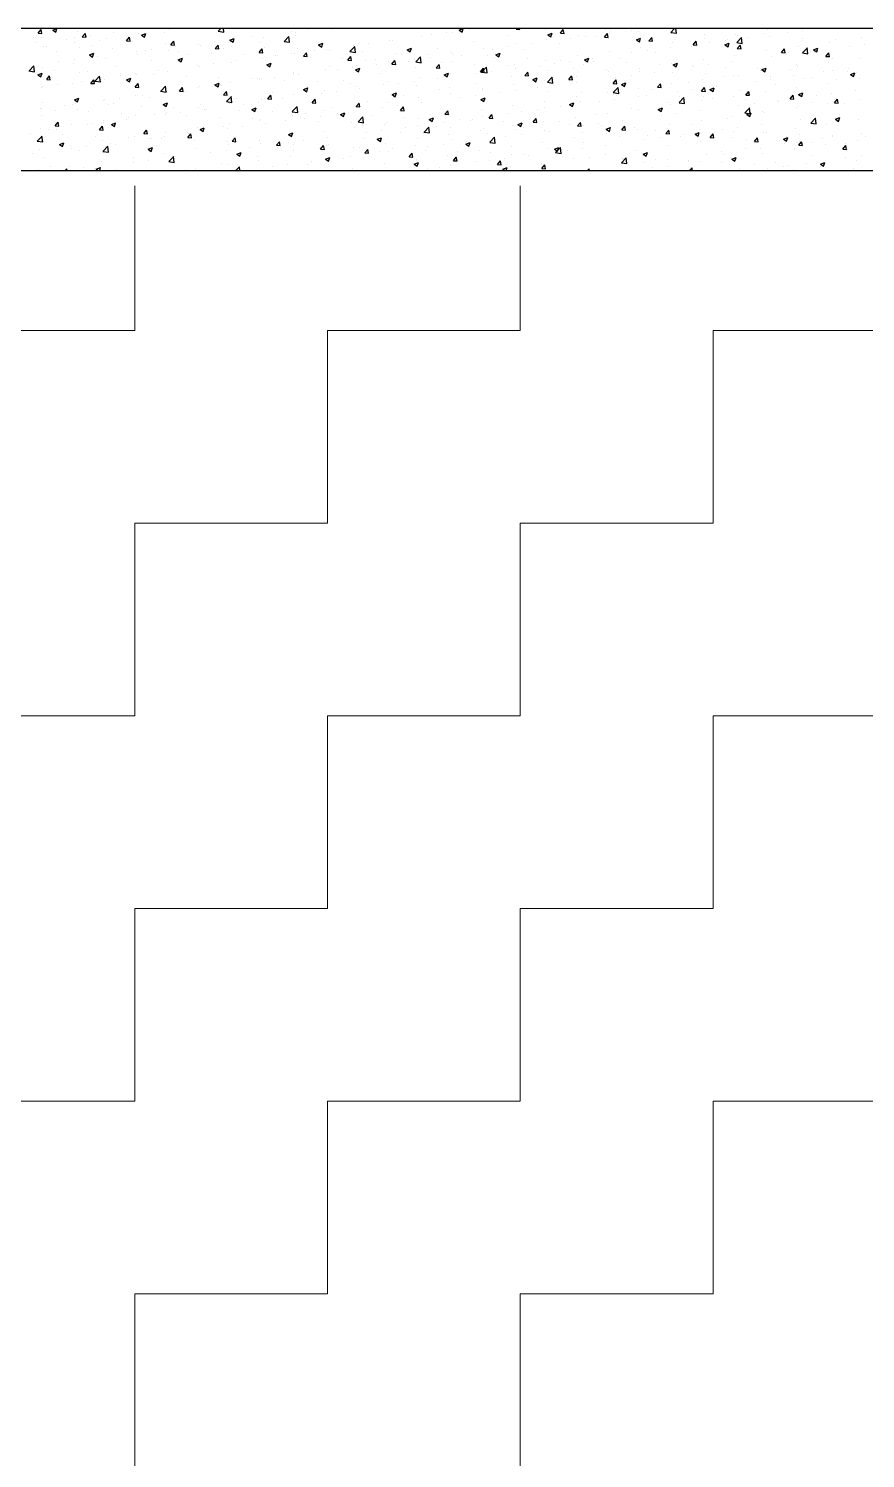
# Model space of a CAD drawing. Header units: millimetres. Extents: x 331487 to 517269, y 198509 to 399936.
# Drawn here: x 445198 to 446555, y 336120 to 338439 of the extents above; entities that cross this region are included whole.
import ezdxf

# ---------------------------------------------------------------- set-up
doc = ezdxf.new("R2010")
doc.units = ezdxf.units.MM
doc.header["$MEASUREMENT"] = 0
doc.layers.add('9th_Column', color=2, linetype='Continuous', lineweight=25)
doc.layers.add('9th_Hatch-4', color=252, linetype='Continuous', lineweight=5)
doc.layers.add('COLUMN', color=6, linetype='Continuous')

msp = doc.modelspace()

# ---------------------------------------------------------------- linework, layer by layer
at = {"layer": '9th_Column'}
for p, q in [((447934.3, 338438.5), (442904.3, 338438.5)), ((443134.3, 338208.5), (447704.3, 338208.5))]:
    msp.add_line(p, q, dxfattribs=at)
at = {"layer": '9th_Hatch-4', "linetype": 'Continuous'}
for p, q in [((445370.4, 337949.1), (445370.4, 338183.5)), ((445995.4, 337949.1), (445995.4, 338183.5)), ((445057.9, 337949.1), (445370.4, 337949.1)), ((445682.9, 337949.1), (445995.4, 337949.1)), ((445682.9, 337636.6), (445682.9, 337949.1)), ((446307.9, 337949.1), (446620.4, 337949.1)), ((446307.9, 337636.6), (446307.9, 337949.1)), ((445370.4, 337636.6), (445682.9, 337636.6)), ((445370.4, 337324.1), (445370.4, 337636.6)), ((445995.4, 337636.6), (446307.9, 337636.6)), ((445995.4, 337324.1), (445995.4, 337636.6)), ((445057.9, 337324.1), (445370.4, 337324.1)), ((445682.9, 337324.1), (445995.4, 337324.1)), ((445682.9, 337011.6), (445682.9, 337324.1)), ((446307.9, 337324.1), (446620.4, 337324.1)), ((446307.9, 337011.6), (446307.9, 337324.1)), ((445370.4, 337011.6), (445682.9, 337011.6)), ((445370.4, 336699.1), (445370.4, 337011.6)), ((445995.4, 337011.6), (446307.9, 337011.6)), ((445995.4, 336699.1), (445995.4, 337011.6)), ((445057.9, 336699.1), (445370.4, 336699.1)), ((445682.9, 336699.1), (445995.4, 336699.1)), ((445682.9, 336386.6), (445682.9, 336699.1)), ((446307.9, 336699.1), (446620.4, 336699.1)), ((446307.9, 336386.6), (446307.9, 336699.1)), ((445370.4, 336386.6), (445682.9, 336386.6)), ((445370.4, 336074.1), (445370.4, 336386.6)), ((445995.4, 336386.6), (446307.9, 336386.6)), ((445995.4, 336074.1), (445995.4, 336386.6))]:
    msp.add_line(p, q, dxfattribs=at)
at = {"layer": 'COLUMN', "color": 2, "linetype": 'Continuous'}
for p, q in [((445213.6, 338431.2), (445218.4, 338437)), ((445213.6, 338431.2), (445219.6, 338430.7)), ((445219.6, 338430.7), (445218.4, 338436.9)), ((445237.3, 338436), (445243.8, 338438.5)), ((445237.3, 338436), (445242.3, 338432.7)), ((445242.3, 338432.7), (445244.2, 338438.5)), ((445277.6, 338433.6), (445277.6, 338433.6)), ((445336.1, 338432.4), (445336.1, 338432.4)), ((445418.2, 338431.6), (445418.2, 338431.6)), ((445426.2, 338436.3), (445426.2, 338436.3)), ((445505.8, 338434.3), (445509.9, 338438.5)), ((445505.8, 338434.2), (445514.7, 338432.8)), ((445514.6, 338432.8), (445514, 338438.5)), ((445625.1, 338434.5), (445625.1, 338434.5)), ((445630.7, 338431.5), (445630.7, 338431.5)), ((445650.1, 338437.8), (445650.1, 338437.8)), ((445689.7, 338436.7), (445689.7, 338436.7)), ((445876, 338431.5), (445876, 338431.5)), ((445885.1, 338432.6), (445885.1, 338432.6)), ((445896.2, 338436.2), (445902.1, 338438.5)), ((445896.2, 338436.2), (445901.2, 338432.9)), ((445901.1, 338432.9), (445903, 338438.5)), ((445913.8, 338436.5), (445913.8, 338436.5)), ((445988.7, 338437.4), (445989.6, 338438.5)), ((445988.7, 338437.4), (445994.7, 338436.9)), ((445994.7, 338436.9), (445994.4, 338438.5)), ((446035.5, 338437.1), (446035.5, 338437.1)), ((446039.9, 338428.2), (446046.9, 338430.9)), ((446044.9, 338424.9), (446046.9, 338430.9)), ((446060.4, 338431.1), (446065.2, 338436.9)), ((446060.4, 338431.1), (446066.4, 338430.6)), ((446066.4, 338430.6), (446065.2, 338436.9)), ((446133.3, 338436.3), (446133.3, 338436.3)), ((446141, 338434.8), (446141, 338434.8)), ((446176.1, 338435.1), (446176.1, 338435.1)), ((446186.7, 338434.1), (446186.7, 338434.1)), ((446239.6, 338432.3), (446248.5, 338430.9)), ((446239.7, 338432.4), (446245.5, 338438.5)), ((446240.1, 338431.8), (446240.1, 338431.8)), ((446248.5, 338430.9), (446247.6, 338438.5)), ((446396, 338436.3), (446396, 338436.3)), ((446428.6, 338432.3), (446428.6, 338432.3)), ((446453.7, 338435.6), (446453.7, 338435.6)), ((445206.3, 338423.6), (445206.3, 338423.6)), ((445210.1, 338415.8), (445210.1, 338415.8)), ((445219.3, 338423.6), (445219.3, 338423.6)), ((445221.9, 338409), (445221.9, 338409)), ((445227.4, 338410.1), (445227.4, 338410.1)), ((445259.7, 338421.3), (445259.7, 338421.3)), ((445272.4, 338415.4), (445272.4, 338415.4)), ((445273.2, 338424.1), (445273.2, 338424.1)), ((445280.8, 338407.9), (445280.8, 338407.9)), ((445285.3, 338424.9), (445290.1, 338430.7)), ((445285.3, 338424.9), (445291.3, 338424.4)), ((445291.3, 338424.4), (445290.1, 338430.7)), ((445298.3, 338427.4), (445298.3, 338427.4)), ((445301.6, 338411.6), (445301.6, 338411.6)), ((445313.1, 338419.1), (445313.1, 338419.1)), ((445324.3, 338422.9), (445324.3, 338422.9)), ((445357, 338418.7), (445361.9, 338424.4)), ((445357, 338418.7), (445363, 338418.1)), ((445359.9, 338421.6), (445359.9, 338421.6)), ((445363, 338418.1), (445361.9, 338424.4)), ((445366.5, 338416.8), (445366.5, 338416.8)), ((445375.6, 338429.9), (445375.6, 338429.9)), ((445381, 338428), (445388, 338430.7)), ((445381, 338428), (445386, 338424.7)), ((445386, 338424.7), (445388, 338430.7)), ((445419.9, 338414.5), (445419.9, 338414.5)), ((445428.8, 338412.4), (445433.6, 338418.1)), ((445428.8, 338412.4), (445434.7, 338411.9)), ((445434.7, 338411.9), (445433.6, 338418.1)), ((445435.9, 338409.5), (445435.9, 338409.5)), ((445473.3, 338412.3), (445473.3, 338412.3)), ((445476.9, 338410.5), (445476.9, 338410.5)), ((445499.1, 338417.9), (445499.1, 338417.9)), ((445500.5, 338406.1), (445505.3, 338411.9)), ((445506.5, 338405.6), (445505.3, 338411.8)), ((445524.1, 338421.2), (445524.1, 338421.2)), ((445524.7, 338420), (445531.7, 338422.7)), ((445524.7, 338420), (445529.7, 338416.6)), ((445526.6, 338410), (445526.6, 338410)), ((445528.2, 338417.6), (445528.2, 338417.6)), ((445529.7, 338416.6), (445531.7, 338422.7)), ((445562, 338426.1), (445562, 338426.1)), ((445573, 338416.7), (445573, 338416.7)), ((445578.7, 338424), (445578.7, 338424)), ((445580, 338407.8), (445580, 338407.8)), ((445612.5, 338417.7), (445621.4, 338416.3)), ((445612.6, 338417.8), (445620.4, 338425.9)), ((445621.4, 338416.3), (445620.3, 338425.8)), ((445631.4, 338426.7), (445631.4, 338426.7)), ((445668.4, 338412), (445675.4, 338414.7)), ((445668.4, 338412), (445673.4, 338408.6)), ((445673.4, 338408.6), (445675.4, 338414.7)), ((445719.3, 338401.2), (445727.1, 338409.3)), ((445724.9, 338411.6), (445724.9, 338411.6)), ((445728.1, 338399.7), (445727, 338409.2)), ((445731.3, 338411.6), (445731.3, 338411.6)), ((445749.9, 338414.9), (445749.9, 338414.9)), ((445783.3, 338419.1), (445783.3, 338419.1)), ((445787.8, 338419.9), (445787.8, 338419.9)), ((445834.6, 338426.2), (445834.6, 338426.2)), ((445850.9, 338428.2), (445850.9, 338428.2)), ((445918.8, 338417.1), (445918.8, 338417.1)), ((445975.7, 338408.7), (445975.7, 338408.7)), ((445977.1, 338427.1), (445977.1, 338427.1)), ((445987.2, 338413.8), (445987.2, 338413.8)), ((446013.6, 338413.6), (446013.6, 338413.6)), ((446037.7, 338420.2), (446037.7, 338420.2)), ((446039.9, 338428.2), (446044.9, 338424.9)), ((446059.4, 338415.1), (446059.4, 338415.1)), ((446076.7, 338422), (446076.7, 338422)), ((446089.6, 338427.7), (446089.6, 338427.7)), ((446101.8, 338425.3), (446101.8, 338425.3)), ((446117.7, 338425.1), (446117.7, 338425.1)), ((446132.2, 338424.8), (446137, 338430.6)), ((446132.2, 338424.8), (446138.1, 338424.3)), ((446138.1, 338424.3), (446137, 338430.6)), ((446139.7, 338430.2), (446139.7, 338430.2)), ((446183.6, 338420.2), (446190.6, 338422.9)), ((446183.6, 338420.2), (446188.6, 338416.9)), ((446188.6, 338416.9), (446190.6, 338422.9)), ((446190.3, 338407.9), (446190.3, 338407.9)), ((446203.9, 338418.6), (446208.7, 338424.3)), ((446203.9, 338418.6), (446209.9, 338418.1)), ((446209.9, 338418), (446208.7, 338424.3)), ((446242.2, 338415.4), (446242.2, 338415.4)), ((446272.6, 338410.2), (446272.6, 338410.2)), ((446275.6, 338412.3), (446280.4, 338418)), ((446275.6, 338412.3), (446281.6, 338411.8)), ((446281.6, 338411.8), (446280.4, 338418)), ((446293.5, 338429.6), (446293.5, 338429.6)), ((446293.5, 338422.4), (446293.5, 338422.4)), ((446302.6, 338415.7), (446302.6, 338415.7)), ((446327.3, 338412.2), (446334.3, 338414.9)), ((446327.3, 338412.2), (446332.3, 338408.9)), ((446327.6, 338419), (446327.6, 338419)), ((446330.9, 338420.2), (446330.9, 338420.2)), ((446332.3, 338408.9), (446334.3, 338414.9)), ((446344.1, 338428.8), (446344.1, 338428.8)), ((446346.3, 338415.8), (446355.2, 338414.4)), ((446346.4, 338415.9), (446354.2, 338424)), ((446346.8, 338427.3), (446346.8, 338427.3)), ((446347.3, 338406), (446352.2, 338411.8)), ((446353.3, 338405.5), (446352.1, 338411.8)), ((446355.2, 338414.4), (446354.1, 338423.9)), ((446365.5, 338424), (446365.5, 338424)), ((446389.2, 338430.2), (446389.2, 338430.2)), ((446400.2, 338425), (446400.2, 338425)), ((446446.1, 338410.1), (446446.1, 338410.1)), ((446453.6, 338422.8), (446453.6, 338422.8)), ((446496.6, 338416.5), (446496.6, 338416.5)), ((446507, 338420.5), (446507, 338420.5)), ((446528.4, 338409.5), (446528.4, 338409.5)), ((446548.6, 338424), (446548.6, 338424)), ((446553.4, 338412.8), (446553.4, 338412.8)), ((445243.3, 338401.6), (445243.3, 338401.6)), ((445246.9, 338384.7), (445246.9, 338384.7)), ((445272, 338388), (445272, 338388)), ((445297, 338395.8), (445304, 338398.4)), ((445297, 338395.8), (445302, 338392.4)), ((445302, 338392.4), (445304, 338398.4)), ((445309.8, 338392.9), (445309.8, 338392.9)), ((445323.1, 338389.6), (445323.1, 338389.6)), ((445334.2, 338405.6), (445334.2, 338405.6)), ((445373, 338401.3), (445373, 338401.3)), ((445374.4, 338396.6), (445374.4, 338396.6)), ((445387.6, 338403.4), (445387.6, 338403.4)), ((445398, 338404.6), (445398, 338404.6)), ((445398.1, 338386.6), (445398.1, 338386.6)), ((445424.9, 338403), (445424.9, 338403)), ((445440.7, 338387.8), (445447.7, 338390.4)), ((445440.7, 338387.8), (445445.7, 338384.4)), ((445441, 338401.1), (445441, 338401.1)), ((445445.7, 338384.4), (445447.7, 338390.4)), ((445456.4, 338396.6), (445456.4, 338396.6)), ((445494.3, 338398.9), (445494.3, 338398.9)), ((445500.5, 338406.1), (445506.5, 338405.6)), ((445514.7, 338406.6), (445514.7, 338406.6)), ((445535.7, 338386.7), (445535.7, 338386.7)), ((445547.7, 338396.6), (445547.7, 338396.6)), ((445572.2, 338399.8), (445577, 338405.6)), ((445572.2, 338399.8), (445578.2, 338399.3)), ((445578.2, 338399.3), (445577, 338405.6)), ((445577.5, 338390.7), (445577.5, 338390.7)), ((445598.8, 338395), (445598.8, 338395)), ((445601.1, 338394.3), (445601.1, 338394.3)), ((445623.8, 338398.3), (445623.8, 338398.3)), ((445629.5, 338398.2), (445629.5, 338398.2)), ((445633.4, 338405.5), (445633.4, 338405.5)), ((445643.9, 338393.6), (445648.8, 338399.3)), ((445643.9, 338393.6), (445649.9, 338393)), ((445649.9, 338393), (445648.8, 338399.3)), ((445654.5, 338392.1), (445654.5, 338392.1)), ((445661.7, 338403.3), (445661.7, 338403.3)), ((445680.8, 338405.2), (445680.8, 338405.2)), ((445686.8, 338403.3), (445686.8, 338403.3)), ((445707.9, 338389.8), (445707.9, 338389.8)), ((445715.7, 338387.3), (445720.5, 338393)), ((445715.7, 338387.3), (445721.6, 338386.8)), ((445719.2, 338401.1), (445728.1, 338399.7)), ((445721.6, 338386.8), (445720.5, 338393)), ((445740.2, 338401), (445740.2, 338401)), ((445743.9, 338387), (445743.9, 338387)), ((445761.2, 338387.6), (445761.2, 338387.6)), ((445782, 338385.8), (445782, 338385.8)), ((445787.4, 338381), (445792.2, 338386.8)), ((445793.4, 338380.5), (445792.2, 338386.7)), ((445793.5, 338398.8), (445793.5, 338398.8)), ((445802.2, 338397), (445802.2, 338397)), ((445812.2, 338404), (445819.2, 338406.7)), ((445812.2, 338404), (445817.1, 338400.6)), ((445814.6, 338385.3), (445814.6, 338385.3)), ((445817.1, 338400.6), (445819.2, 338406.7)), ((445824.6, 338388.8), (445824.6, 338388.8)), ((445825.9, 338384.6), (445834.8, 338383.2)), ((445826, 338384.6), (445833.8, 338392.8)), ((445833.4, 338392.9), (445833.4, 338392.9)), ((445834.8, 338383.2), (445833.7, 338392.7)), ((445846.9, 338396.5), (445846.9, 338396.5)), ((445849.7, 338392.1), (445849.7, 338392.1)), ((445860.5, 338407), (445860.5, 338407)), ((445883.9, 338399.3), (445883.9, 338399.3)), ((445884.5, 338385.1), (445884.5, 338385.1)), ((445887.5, 338397), (445887.5, 338397)), ((445900.3, 338394.2), (445900.3, 338394.2)), ((445935.8, 338406.8), (445935.8, 338406.8)), ((445942.8, 338395.1), (445942.8, 338395.1)), ((445950.7, 338405.4), (445950.7, 338405.4)), ((445953.7, 338392), (445953.7, 338392)), ((445955.9, 338396), (445962.9, 338398.7)), ((445955.9, 338396), (445960.8, 338392.6)), ((445960.8, 338392.6), (445962.9, 338398.7)), ((446001.1, 338405.1), (446001.1, 338405.1)), ((446007.1, 338389.7), (446007.1, 338389.7)), ((446036.5, 338386.9), (446036.5, 338386.9)), ((446060.5, 338387.5), (446060.5, 338387.5)), ((446075.5, 338385.8), (446075.5, 338385.8)), ((446088.4, 338394.4), (446088.4, 338394.4)), ((446099.6, 338388), (446106.6, 338390.7)), ((446099.6, 338388), (446104.6, 338384.6)), ((446104.5, 338384.6), (446106.6, 338390.7)), ((446113.3, 338390.8), (446113.3, 338390.8)), ((446113.8, 338385.2), (446113.8, 338385.2)), ((446139.8, 338401.5), (446139.8, 338401.5)), ((446155.9, 338390.1), (446155.9, 338390.1)), ((446176.5, 338399.1), (446176.5, 338399.1)), ((446201.5, 338402.4), (446201.5, 338402.4)), ((446214.2, 338400.1), (446214.2, 338400.1)), ((446239.4, 338407.4), (446239.4, 338407.4)), ((446292.3, 338389.1), (446292.3, 338389.1)), ((446339.2, 338384.6), (446339.2, 338384.6)), ((446342.8, 338395.5), (446342.8, 338395.5)), ((446347.3, 338406), (446353.3, 338405.5)), ((446394.8, 338403), (446394.8, 338403)), ((446402.3, 338392.9), (446402.3, 338392.9)), ((446419.1, 338399.7), (446423.9, 338405.5)), ((446419.1, 338399.7), (446425, 338399.2)), ((446425, 338399.2), (446423.9, 338405.5)), ((446427.4, 338396.2), (446427.4, 338396.2)), ((446453, 338399.2), (446461.9, 338397.8)), ((446453.1, 338399.3), (446460.9, 338407.4)), ((446461.9, 338397.8), (446460.8, 338407.3)), ((446465.2, 338401.1), (446465.2, 338401.1)), ((446471, 338404.2), (446478, 338406.9)), ((446471, 338404.2), (446476, 338400.8)), ((446476, 338400.8), (446478, 338406.9)), ((446490.8, 338393.5), (446495.6, 338399.2)), ((446490.8, 338393.5), (446496.8, 338393)), ((446496.8, 338392.9), (446495.6, 338399.2)), ((446501.7, 338390.5), (446501.7, 338390.5)), ((446547.4, 338390.7), (446547.4, 338390.7)), ((445198.8, 338369.9), (445207.7, 338368.5)), ((445198.9, 338370), (445206.7, 338378.1)), ((445207.7, 338368.5), (445206.6, 338378)), ((445213, 338363.5), (445220, 338366.2)), ((445213, 338363.5), (445217.9, 338360.2)), ((445217.9, 338360.2), (445220, 338366.2)), ((445220.6, 338375.7), (445220.6, 338375.7)), ((445227.5, 338356), (445232.3, 338361.7)), ((445233.4, 338355.5), (445232.3, 338361.7)), ((445239.8, 338370.5), (445239.8, 338370.5)), ((445271.2, 338382.1), (445271.2, 338382.1)), ((445281.4, 338366.6), (445281.4, 338366.6)), ((445293.2, 338368.2), (445293.2, 338368.2)), ((445305.7, 338353.4), (445313.4, 338361.6)), ((445314.5, 338352), (445313.4, 338361.5)), ((445339.8, 338376.6), (445339.8, 338376.6)), ((445346.6, 338366), (445346.6, 338366)), ((445346.7, 338361.8), (445346.7, 338361.8)), ((445371.7, 338365.1), (445371.7, 338365.1)), ((445373.2, 338363.3), (445373.2, 338363.3)), ((445400, 338363.7), (445400, 338363.7)), ((445409.6, 338370.1), (445409.6, 338370.1)), ((445423.7, 338369.7), (445423.7, 338369.7)), ((445453.4, 338361.5), (445453.4, 338361.5)), ((445472.7, 338378.4), (445472.7, 338378.4)), ((445475.7, 338377.2), (445475.7, 338377.2)), ((445497.8, 338381.7), (445497.8, 338381.7)), ((445527, 338384.3), (445527, 338384.3)), ((445584.4, 338379.7), (445591.4, 338382.4)), ((445584.4, 338379.7), (445589.4, 338376.4)), ((445589.4, 338376.4), (445591.4, 338382.4)), ((445627.2, 338367), (445627.2, 338367)), ((445628.2, 338364.9), (445628.2, 338364.9)), ((445635.4, 338363.9), (445635.4, 338363.9)), ((445679.6, 338371.9), (445679.6, 338371.9)), ((445685.5, 338377), (445685.5, 338377)), ((445698.6, 338372.2), (445698.6, 338372.2)), ((445723.6, 338375.5), (445723.6, 338375.5)), ((445728.1, 338371.7), (445735.1, 338374.4)), ((445728.1, 338371.7), (445733.1, 338368.4)), ((445730.1, 338378.3), (445730.1, 338378.3)), ((445733.1, 338368.4), (445735.1, 338374.4)), ((445761.5, 338380.5), (445761.5, 338380.5)), ((445767.8, 338365.1), (445767.8, 338365.1)), ((445787.4, 338381), (445793.4, 338380.5)), ((445826.1, 338375.1), (445826.1, 338375.1)), ((445859.1, 338374.7), (445863.9, 338380.5)), ((445859.1, 338374.7), (445865.1, 338374.2)), ((445865.1, 338374.2), (445863.9, 338380.5)), ((445868, 338383.1), (445868, 338383.1)), ((445871.8, 338363.7), (445878.8, 338366.4)), ((445871.8, 338363.7), (445876.8, 338360.4)), ((445876.8, 338360.4), (445878.8, 338366.4)), ((445882.7, 338366), (445882.7, 338366)), ((445921.4, 338380.8), (445921.4, 338380.8)), ((445924.4, 338365.9), (445924.4, 338365.9)), ((445930.8, 338368.5), (445935.7, 338374.2)), ((445930.8, 338368.5), (445936.8, 338367.9)), ((445932.7, 338368.1), (445940.5, 338376.2)), ((445932.7, 338368), (445941.5, 338366.6)), ((445934.6, 338373.5), (445934.6, 338373.5)), ((445936.8, 338367.9), (445935.7, 338374.2)), ((445941.5, 338366.6), (445940.4, 338376.1)), ((445949.4, 338369.2), (445949.4, 338369.2)), ((445974.8, 338378.6), (445974.8, 338378.6)), ((445986, 338380.5), (445986, 338380.5)), ((445987.3, 338374.2), (445987.3, 338374.2)), ((446002.6, 338362.2), (446007.4, 338367.9)), ((446002.6, 338362.2), (446008.6, 338361.7)), ((446008.5, 338361.7), (446007.4, 338367.9)), ((446028.2, 338376.3), (446028.2, 338376.3)), ((446039.3, 338370.1), (446039.3, 338370.1)), ((446050.4, 338382.5), (446050.4, 338382.5)), ((446074.3, 338355.9), (446079.1, 338361.7)), ((446080.3, 338355.4), (446079.1, 338361.6)), ((446081.5, 338374.1), (446081.5, 338374.1)), ((446097.6, 338380.1), (446097.6, 338380.1)), ((446134.9, 338371.8), (446134.9, 338371.8)), ((446138.5, 338368.2), (446138.5, 338368.2)), ((446167.2, 338383), (446167.2, 338383)), ((446175.2, 338363), (446175.2, 338363)), ((446188.3, 338369.5), (446188.3, 338369.5)), ((446189, 338374.6), (446189, 338374.6)), ((446213.1, 338368), (446213.1, 338368)), ((446220.6, 338380.7), (446220.6, 338380.7)), ((446241, 338382.1), (446241, 338382.1)), ((446241.7, 338367.3), (446241.7, 338367.3)), ((446243.3, 338380), (446250.3, 338382.6)), ((446243.3, 338380), (446248.3, 338376.6)), ((446248.3, 338376.6), (446250.3, 338382.6)), ((446274, 338378.5), (446274, 338378.5)), ((446276.3, 338376.3), (446276.3, 338376.3)), ((446295.1, 338365), (446295.1, 338365)), ((446301.3, 338379.6), (446301.3, 338379.6)), ((446327.4, 338376.2), (446327.4, 338376.2)), ((446341.6, 338362.2), (446341.6, 338362.2)), ((446348.5, 338362.8), (446348.5, 338362.8)), ((446380.8, 338373.9), (446380.8, 338373.9)), ((446385.1, 338370.5), (446385.1, 338370.5)), ((446387, 338372), (446394, 338374.6)), ((446387, 338372), (446392, 338368.6)), ((446392, 338368.6), (446394, 338374.6)), ((446393.6, 338369.7), (446393.6, 338369.7)), ((446434.1, 338371.7), (446434.1, 338371.7)), ((446438.9, 338361.7), (446438.9, 338361.7)), ((446443.4, 338380.5), (446443.4, 338380.5)), ((446444.9, 338376.8), (446444.9, 338376.8)), ((446487.5, 338369.4), (446487.5, 338369.4)), ((446495.4, 338383.2), (446495.4, 338383.2)), ((446502.1, 338370), (446502.1, 338370)), ((446525.7, 338368.6), (446525.7, 338368.6)), ((446527.1, 338373.3), (446527.1, 338373.3)), ((446530.7, 338363.9), (446537.7, 338366.6)), ((446530.7, 338363.9), (446535.7, 338360.6)), ((446535.7, 338360.6), (446537.7, 338366.6)), ((446540.9, 338367.2), (446540.9, 338367.2)), ((445219.4, 338342.4), (445219.4, 338342.4)), ((445220.6, 338345.2), (445220.6, 338345.2)), ((445223.1, 338356.6), (445223.1, 338356.6)), ((445227.5, 338356), (445233.4, 338355.5)), ((445245.7, 338348.5), (445245.7, 338348.5)), ((445269.9, 338348.8), (445269.9, 338348.8)), ((445283.5, 338353.5), (445283.5, 338353.5)), ((445299.2, 338349.7), (445304, 338355.5)), ((445299.2, 338349.7), (445305.2, 338349.2)), ((445305.2, 338349.2), (445304, 338355.5)), ((445305.6, 338353.4), (445314.5, 338352)), ((445321.9, 338356.3), (445321.9, 338356.3)), ((445356.7, 338355.5), (445363.7, 338358.2)), ((445356.7, 338355.5), (445361.7, 338352.1)), ((445361.7, 338352.1), (445363.7, 338358.2)), ((445370.9, 338343.4), (445375.7, 338349.2)), ((445370.9, 338343.4), (445376.9, 338342.9)), ((445376.9, 338342.9), (445375.7, 338349.2)), ((445412.4, 338336.9), (445420.2, 338345)), ((445421.2, 338335.4), (445420.1, 338344.9)), ((445442.6, 338337.2), (445447.5, 338342.9)), ((445446.4, 338339), (445446.4, 338339)), ((445448.6, 338336.6), (445447.5, 338342.9)), ((445471.5, 338342.3), (445471.5, 338342.3)), ((445474.5, 338344), (445474.5, 338344)), ((445500.4, 338347.5), (445507.4, 338350.2)), ((445500.4, 338347.5), (445505.4, 338344.1)), ((445505.4, 338344.1), (445507.4, 338350.2)), ((445506.7, 338359.2), (445506.7, 338359.2)), ((445509.3, 338347.3), (445509.3, 338347.3)), ((445510.6, 338347), (445510.6, 338347)), ((445525.8, 338351), (445525.8, 338351)), ((445560.1, 338357), (445560.1, 338357)), ((445568.9, 338357), (445568.9, 338357)), ((445572.5, 338355.6), (445572.5, 338355.6)), ((445576.3, 338357.4), (445576.3, 338357.4)), ((445597.5, 338358.9), (445597.5, 338358.9)), ((445613.5, 338354.7), (445613.5, 338354.7)), ((445644.1, 338339.5), (445651.1, 338342.2)), ((445644.1, 338339.5), (445649.1, 338336.1)), ((445649.1, 338336.1), (445651.1, 338342.2)), ((445651.2, 338345), (445651.2, 338345)), ((445666.9, 338352.4), (445666.9, 338352.4)), ((445678.4, 338338.6), (445678.4, 338338.6)), ((445709.5, 338355.1), (445709.5, 338355.1)), ((445720.3, 338350.2), (445720.3, 338350.2)), ((445728.9, 338345.1), (445728.9, 338345.1)), ((445735.2, 338341), (445735.2, 338341)), ((445773.7, 338347.9), (445773.7, 338347.9)), ((445780.8, 338352.5), (445780.8, 338352.5)), ((445798.3, 338349.3), (445798.3, 338349.3)), ((445823.4, 338352.6), (445823.4, 338352.6)), ((445827, 338345.7), (445827, 338345.7)), ((445832.2, 338359.6), (445832.2, 338359.6)), ((445861.2, 338357.6), (445861.2, 338357.6)), ((445864.3, 338340.1), (445864.3, 338340.1)), ((445880.4, 338343.4), (445880.4, 338343.4)), ((445922.7, 338350.1), (445922.7, 338350.1)), ((445933.4, 338340.2), (445933.4, 338340.2)), ((445933.8, 338341.2), (445933.8, 338341.2)), ((445981, 338360.1), (445981, 338360.1)), ((445984.7, 338347.2), (445984.7, 338347.2)), ((445987.2, 338338.9), (445987.2, 338338.9)), ((446015.6, 338355.7), (446022.6, 338358.4)), ((446015.6, 338355.7), (446020.5, 338352.4)), ((446020.5, 338352.4), (446022.6, 338358.4)), ((446024.1, 338343.1), (446024.1, 338343.1)), ((446035.3, 338353.6), (446035.3, 338353.6)), ((446039.4, 338351.5), (446048.3, 338350.1)), ((446039.5, 338351.5), (446047.3, 338359.7)), ((446048.3, 338350.1), (446047.2, 338359.6)), ((446049.2, 338346.4), (446049.2, 338346.4)), ((446074.3, 338355.9), (446080.3, 338355.4)), ((446087, 338351.4), (446087, 338351.4)), ((446087.2, 338361.1), (446087.2, 338361.1)), ((446146, 338349.6), (446150.8, 338355.4)), ((446146, 338349.6), (446152, 338349.1)), ((446146.2, 338335), (446154, 338343.1)), ((446150.2, 338359.7), (446150.2, 338359.7)), ((446152, 338349.1), (446150.8, 338355.4)), ((446155, 338333.5), (446153.9, 338343)), ((446159.3, 338347.7), (446166.3, 338350.4)), ((446159.3, 338347.7), (446164.2, 338344.4)), ((446164.2, 338344.4), (446166.3, 338350.4)), ((446187.8, 338341.3), (446187.8, 338341.3)), ((446210.1, 338340.5), (446210.1, 338340.5)), ((446217.8, 338343.4), (446222.6, 338349.1)), ((446217.8, 338343.4), (446223.7, 338342.8)), ((446223.7, 338342.8), (446222.6, 338349.1)), ((446239.8, 338348.8), (446239.8, 338348.8)), ((446268.4, 338350.5), (446268.4, 338350.5)), ((446275, 338340.1), (446275, 338340.1)), ((446289.5, 338337.1), (446294.3, 338342.8)), ((446291.1, 338355.8), (446291.1, 338355.8)), ((446295.5, 338336.5), (446294.3, 338342.8)), ((446303, 338339.7), (446310, 338342.4)), ((446303, 338339.7), (446308, 338336.3)), ((446308, 338336.3), (446310, 338342.4)), ((446312.9, 338345.1), (446312.9, 338345.1)), ((446326.8, 338360.5), (446326.8, 338360.5)), ((446350.7, 338338.5), (446350.7, 338338.5)), ((446376, 338353.4), (446376, 338353.4)), ((446401, 338356.7), (446401, 338356.7)), ((446401.8, 338360.5), (446401.8, 338360.5)), ((446409, 338348.6), (446409, 338348.6)), ((446443.7, 338343.5), (446443.7, 338343.5)), ((446455.2, 338358.3), (446455.2, 338358.3)), ((446467.4, 338358.6), (446467.4, 338358.6)), ((446494.2, 338349.9), (446494.2, 338349.9)), ((446508.6, 338356), (446508.6, 338356)), ((446538.7, 338338.9), (446538.7, 338338.9)), ((446546.1, 338357.4), (446546.1, 338357.4)), ((445220.4, 338319.4), (445220.4, 338319.4)), ((445268.7, 338315.5), (445268.7, 338315.5)), ((445272.7, 338323.2), (445279.7, 338325.9)), ((445272.7, 338323.2), (445277.6, 338319.9)), ((445273.7, 338317.1), (445273.7, 338317.1)), ((445277.6, 338319.9), (445279.7, 338325.9)), ((445320.4, 338322.4), (445320.4, 338322.4)), ((445320.7, 338323), (445320.7, 338323)), ((445327.1, 338314.9), (445327.1, 338314.9)), ((445335.6, 338316.9), (445335.6, 338316.9)), ((445345.4, 338325.7), (445345.4, 338325.7)), ((445372, 338330.1), (445372, 338330.1)), ((445383.3, 338330.7), (445383.3, 338330.7)), ((445393.9, 338327), (445393.9, 338327)), ((445412.3, 338336.8), (445421.2, 338335.4)), ((445416.4, 338315.2), (445423.4, 338317.9)), ((445416.4, 338315.2), (445421.3, 338311.9)), ((445421.3, 338311.9), (445423.4, 338317.9)), ((445422.5, 338336.5), (445422.5, 338336.5)), ((445442.6, 338337.2), (445448.6, 338336.6)), ((445452.3, 338337), (445452.3, 338337)), ((445476.2, 338315), (445476.2, 338315)), ((445514.4, 338330.9), (445519.2, 338336.6)), ((445514.4, 338330.9), (445520.3, 338330.4)), ((445519, 338320.2), (445527.9, 338318.9)), ((445519.1, 338320.3), (445526.9, 338328.5)), ((445520.3, 338330.4), (445519.2, 338336.6)), ((445524.6, 338317.7), (445524.6, 338317.7)), ((445527.9, 338318.9), (445526.8, 338328.4)), ((445534.5, 338325), (445534.5, 338325)), ((445546.2, 338316.1), (445546.2, 338316.1)), ((445571.2, 338319.4), (445571.2, 338319.4)), ((445575.1, 338324.1), (445575.1, 338324.1)), ((445586.1, 338324.6), (445590.9, 338330.4)), ((445586.1, 338324.6), (445592.1, 338324.1)), ((445592.1, 338324.1), (445590.9, 338330.4)), ((445592.9, 338335), (445592.9, 338335)), ((445609.1, 338324.4), (445609.1, 338324.4)), ((445627, 338331.6), (445627, 338331.6)), ((445657.8, 338318.3), (445662.6, 338324.1)), ((445657.8, 338318.3), (445663.8, 338317.8)), ((445663.8, 338317.8), (445662.6, 338324.1)), ((445672.3, 338332.7), (445672.3, 338332.7)), ((445697.3, 338336), (445697.3, 338336)), ((445729.5, 338312.1), (445734.4, 338317.8)), ((445735.5, 338311.5), (445734.4, 338317.8)), ((445747.7, 338320.1), (445747.7, 338320.1)), ((445779.6, 338319.3), (445779.6, 338319.3)), ((445787.8, 338331.5), (445794.8, 338334.2)), ((445787.8, 338331.5), (445792.8, 338328.1)), ((445792.8, 338328.1), (445794.8, 338334.2)), ((445806, 338330.1), (445806, 338330.1)), ((445830.9, 338326.3), (445830.9, 338326.3)), ((445834.9, 338318.2), (445834.9, 338318.2)), ((445881.5, 338332.7), (445881.5, 338332.7)), ((445898.1, 338326.5), (445898.1, 338326.5)), ((445923.1, 338329.8), (445923.1, 338329.8)), ((445931.5, 338323.5), (445938.5, 338326.2)), ((445931.5, 338323.5), (445936.5, 338320.1)), ((445936.5, 338320.1), (445938.5, 338326.1)), ((445961, 338334.8), (445961, 338334.8)), ((446034, 338320.4), (446034, 338320.4)), ((446040.6, 338336.7), (446040.6, 338336.7)), ((446075.2, 338315.5), (446082.2, 338318.1)), ((446075.2, 338315.5), (446080.2, 338312.1)), ((446080.2, 338312.1), (446082.2, 338318.1)), ((446086, 338327.9), (446086, 338327.9)), ((446093.5, 338320.5), (446093.5, 338320.5)), ((446093.9, 338334.4), (446093.9, 338334.4)), ((446123.9, 338320.2), (446123.9, 338320.2)), ((446137.3, 338334.9), (446137.3, 338334.9)), ((446146.1, 338334.9), (446155, 338333.5)), ((446147.3, 338332.1), (446147.3, 338332.1)), ((446148.9, 338323.5), (446148.9, 338323.5)), ((446151.8, 338330.5), (446151.8, 338330.5)), ((446186.8, 338328.5), (446186.8, 338328.5)), ((446200.7, 338329.9), (446200.7, 338329.9)), ((446234.1, 338318.5), (446234.1, 338318.5)), ((446238.6, 338315.5), (446238.6, 338315.5)), ((446250, 338336.8), (446250, 338336.8)), ((446252.8, 338318.3), (446261.7, 338317)), ((446252.9, 338318.4), (446260.7, 338326.6)), ((446254.1, 338327.6), (446254.1, 338327.6)), ((446261.7, 338317), (446260.6, 338326.5)), ((446289.5, 338337.1), (446295.5, 338336.6)), ((446289.9, 338322.5), (446289.9, 338322.5)), ((446292.4, 338328.5), (446292.4, 338328.5)), ((446307.5, 338325.4), (446307.5, 338325.4)), ((446340.4, 338328.9), (446340.4, 338328.9)), ((446360.9, 338323.1), (446360.9, 338323.1)), ((446361.2, 338330.8), (446366, 338336.5)), ((446361.2, 338330.8), (446367.2, 338330.3)), ((446367.2, 338330.3), (446366, 338336.5)), ((446374.7, 338317.3), (446374.7, 338317.3)), ((446392.3, 338336.4), (446392.3, 338336.4)), ((446412.6, 338322.3), (446412.6, 338322.3)), ((446414.2, 338320.9), (446414.2, 338320.9)), ((446432.9, 338324.5), (446437.8, 338330.3)), ((446432.9, 338324.5), (446438.9, 338324)), ((446438.9, 338324), (446437.7, 338330.3)), ((446446.7, 338331.7), (446453.7, 338334.4)), ((446446.7, 338331.7), (446451.7, 338328.3)), ((446451.7, 338328.3), (446453.7, 338334.4)), ((446467.6, 338318.6), (446467.6, 338318.6)), ((446475.8, 338330.6), (446475.8, 338330.6)), ((446493, 338316.6), (446493, 338316.6)), ((446500.8, 338333.9), (446500.8, 338333.9)), ((446504.7, 338318.3), (446509.5, 338324)), ((446504.7, 338318.3), (446510.6, 338317.7)), ((446505.5, 338323.6), (446505.5, 338323.6)), ((446510.6, 338317.7), (446509.5, 338324)), ((446521, 338316.4), (446521, 338316.4)), ((446544.9, 338324.1), (446544.9, 338324.1)), ((445218.2, 338309.1), (445218.2, 338309.1)), ((445219, 338296.9), (445219, 338296.9)), ((445219.3, 338309.1), (445219.3, 338309.1)), ((445241.4, 338306), (445241.4, 338306)), ((445257.2, 338314.1), (445257.2, 338314.1)), ((445277.3, 338306.9), (445277.3, 338306.9)), ((445294.8, 338303.7), (445294.8, 338303.7)), ((445348.2, 338301.4), (445348.2, 338301.4)), ((445359.6, 338295), (445359.6, 338295)), ((445370.8, 338296.8), (445370.8, 338296.8)), ((445380.5, 338312.6), (445380.5, 338312.6)), ((445401.6, 338299.2), (445401.6, 338299.2)), ((445417.9, 338305), (445417.9, 338305)), ((445420.1, 338299.5), (445420.1, 338299.5)), ((445421.3, 338303.2), (445421.3, 338303.2)), ((445433.9, 338310.4), (445433.9, 338310.4)), ((445445.2, 338302.8), (445445.2, 338302.8)), ((445455, 338296.9), (445455, 338296.9)), ((445473.2, 338310.7), (445473.2, 338310.7)), ((445483, 338307.8), (445483, 338307.8)), ((445487.3, 338308.1), (445487.3, 338308.1)), ((445508.4, 338294.7), (445508.4, 338294.7)), ((445540.6, 338305.9), (445540.6, 338305.9)), ((445560.1, 338307.2), (445567.1, 338309.9)), ((445560.1, 338307.2), (445565.1, 338303.9)), ((445561.7, 338292.4), (445561.7, 338292.4)), ((445565.1, 338303.9), (445567.1, 338309.9)), ((445594, 338303.6), (445594, 338303.6)), ((445625.7, 338303.7), (445634.6, 338302.3)), ((445625.8, 338303.8), (445633.6, 338311.9)), ((445625.8, 338298.3), (445625.8, 338298.3)), ((445631.1, 338300), (445631.1, 338300)), ((445634.6, 338302.3), (445633.5, 338311.8)), ((445645.9, 338293.3), (445645.9, 338293.3)), ((445647.4, 338301.3), (445647.4, 338301.3)), ((445671, 338296.6), (445671, 338296.6)), ((445677.2, 338305.4), (445677.2, 338305.4)), ((445689.4, 338310.1), (445689.4, 338310.1)), ((445700.8, 338299.1), (445700.8, 338299.1)), ((445703.8, 338299.2), (445710.8, 338301.9)), ((445703.8, 338299.2), (445708.8, 338295.9)), ((445708.8, 338295.9), (445710.8, 338301.9)), ((445708.9, 338301.6), (445708.9, 338301.6)), ((445727.7, 338311.8), (445727.7, 338311.8)), ((445729.5, 338312.1), (445735.5, 338311.5)), ((445732.5, 338287.2), (445740.3, 338295.4)), ((445741.4, 338285.8), (445740.3, 338295.3)), ((445754.2, 338296.8), (445754.2, 338296.8)), ((445772, 338309.9), (445772, 338309.9)), ((445797, 338313.2), (445797, 338313.2)), ((445801.3, 338305.8), (445806.1, 338311.5)), ((445801.3, 338305.8), (445807.3, 338305.3)), ((445807.2, 338305.3), (445806.1, 338311.5)), ((445807.6, 338294.6), (445807.6, 338294.6)), ((445829.7, 338293), (445829.7, 338293)), ((445847.5, 338291.2), (445854.5, 338293.9)), ((445852.5, 338287.9), (445854.5, 338293.9)), ((445860.9, 338292.3), (445860.9, 338292.3)), ((445873, 338299.5), (445877.8, 338305.3)), ((445873, 338299.5), (445879, 338299)), ((445879, 338299), (445877.8, 338305.2)), ((445880.2, 338299.4), (445880.2, 338299.4)), ((445932.2, 338306.9), (445932.2, 338306.9)), ((445934.7, 338295.3), (445934.7, 338295.3)), ((445944.7, 338293.2), (445949.5, 338299)), ((445944.7, 338293.2), (445950.7, 338292.7)), ((445950.7, 338292.7), (445949.5, 338299)), ((445976.8, 338300.4), (445976.8, 338300.4)), ((445983.5, 338314), (445983.5, 338314)), ((445997.8, 338303.6), (445997.8, 338303.6)), ((446016.5, 338287), (446021.3, 338292.7)), ((446022.4, 338286.4), (446021.3, 338292.7)), ((446022.9, 338306.9), (446022.9, 338306.9)), ((446035.2, 338310.4), (446035.2, 338310.4)), ((446060.7, 338311.9), (446060.7, 338311.9)), ((446084.8, 338294.6), (446084.8, 338294.6)), ((446117.4, 338298.5), (446117.4, 338298.5)), ((446136.1, 338301.6), (446136.1, 338301.6)), ((446175.8, 338308.5), (446175.8, 338308.5)), ((446186.6, 338308), (446186.6, 338308)), ((446219, 338307.4), (446226, 338310.1)), ((446219, 338307.4), (446223.9, 338304.1)), ((446223.6, 338297.4), (446223.6, 338297.4)), ((446223.9, 338304.1), (446226, 338310.1)), ((446248.7, 338300.7), (446248.7, 338300.7)), ((446286.6, 338305.7), (446286.6, 338305.7)), ((446330.6, 338293.5), (446330.6, 338293.5)), ((446339.2, 338295.7), (446339.2, 338295.7)), ((446349.7, 338314), (446349.7, 338314)), ((446359.5, 338301.8), (446368.4, 338300.4)), ((446359.6, 338301.9), (446367.4, 338310)), ((446362.7, 338299.4), (446369.7, 338302.1)), ((446362.7, 338299.4), (446367.6, 338296.1)), ((446368.4, 338300.4), (446367.3, 338309.9)), ((446367.6, 338296.1), (446369.7, 338302.1)), ((446388.9, 338303.5), (446388.9, 338303.5)), ((446391.1, 338303.2), (446391.1, 338303.2)), ((446442.5, 338310.2), (446442.5, 338310.2)), ((446447.2, 338313.6), (446447.2, 338313.6)), ((446466.4, 338285.3), (446474.1, 338293.5)), ((446475.2, 338283.9), (446474.1, 338293.4)), ((446474.5, 338294.4), (446474.5, 338294.4)), ((446506.4, 338291.4), (446513.4, 338294.1)), ((446511.4, 338288.1), (446513.4, 338294.1)), ((446512.4, 338299.4), (446512.4, 338299.4)), ((445200.5, 338268.6), (445200.5, 338268.6)), ((445217, 338275.8), (445217, 338275.8)), ((445230.9, 338274.6), (445230.9, 338274.6)), ((445241.3, 338280.8), (445246.2, 338286.5)), ((445241.3, 338280.8), (445247.3, 338280.2)), ((445243, 338275), (445243, 338275)), ((445247.3, 338280.2), (445246.2, 338286.5)), ((445267.5, 338282.2), (445267.5, 338282.2)), ((445294.1, 338282.9), (445294.1, 338282.9)), ((445301.3, 338285), (445301.3, 338285)), ((445313.1, 338274.5), (445317.9, 338280.2)), ((445313.1, 338274.5), (445319, 338274)), ((445319, 338274), (445317.9, 338280.2)), ((445319.1, 338286.2), (445319.1, 338286.2)), ((445319.4, 338289.7), (445319.4, 338289.7)), ((445332.4, 338283), (445339.4, 338285.7)), ((445332.4, 338283), (445337.3, 338279.6)), ((445337.3, 338279.6), (445339.3, 338285.7)), ((445357, 338291.2), (445357, 338291.2)), ((445384.8, 338268.2), (445389.6, 338274)), ((445390.8, 338267.7), (445389.6, 338274)), ((445420.1, 338269.9), (445420.1, 338269.9)), ((445456.1, 338270), (445456.1, 338270)), ((445472, 338277.4), (445472, 338277.4)), ((445476.1, 338275), (445483.1, 338277.7)), ((445476.1, 338275), (445481, 338271.6)), ((445481, 338271.6), (445483.1, 338277.7)), ((445514.4, 338280), (445514.4, 338280)), ((445519.9, 338276.7), (445519.9, 338276.7)), ((445523.4, 338284.4), (445523.4, 338284.4)), ((445544.9, 338280), (445544.9, 338280)), ((445572.7, 338290), (445572.7, 338290)), ((445573.9, 338290.8), (445573.9, 338290.8)), ((445582.8, 338285), (445582.8, 338285)), ((445615.1, 338290.2), (445615.1, 338290.2)), ((445619.8, 338267), (445626.8, 338269.7)), ((445624.7, 338263.6), (445626.8, 338269.7)), ((445668.5, 338287.9), (445668.5, 338287.9)), ((445675.9, 338272.1), (445675.9, 338272.1)), ((445721.9, 338285.7), (445721.9, 338285.7)), ((445726.4, 338278.5), (445726.4, 338278.5)), ((445732.5, 338287.1), (445741.4, 338285.8)), ((445745.7, 338270.4), (445745.7, 338270.4)), ((445770.7, 338273.7), (445770.7, 338273.7)), ((445775.3, 338283.4), (445775.3, 338283.4)), ((445778.4, 338286), (445778.4, 338286)), ((445801.9, 338270.4), (445801.9, 338270.4)), ((445808.6, 338278.7), (445808.6, 338278.7)), ((445828.6, 338281.1), (445828.6, 338281.1)), ((445839.2, 338270.6), (445848.1, 338269.2)), ((445839.3, 338270.7), (445847.1, 338278.8)), ((445848.1, 338269.2), (445847, 338278.7)), ((445847.5, 338291.2), (445852.5, 338287.9)), ((445860.2, 338280.4), (445860.2, 338280.4)), ((445871.8, 338287), (445871.8, 338287)), ((445882, 338278.9), (445882, 338278.9)), ((445896.8, 338290.3), (445896.8, 338290.3)), ((445914.3, 338290.1), (445914.3, 338290.1)), ((445918.5, 338290.4), (445918.5, 338290.4)), ((445931, 338273.6), (445931, 338273.6)), ((445935.4, 338276.6), (445935.4, 338276.6)), ((445967.7, 338287.8), (445967.7, 338287.8)), ((445982.3, 338280.7), (445982.3, 338280.7)), ((445988.8, 338274.4), (445988.8, 338274.4)), ((445991.2, 338283.2), (445998.2, 338285.9)), ((445991.2, 338283.2), (445996.2, 338279.8)), ((445996.2, 338279.8), (445998.2, 338285.9)), ((446000.8, 338278.5), (446000.8, 338278.5)), ((446016.5, 338287), (446022.4, 338286.4)), ((446021.1, 338285.6), (446021.1, 338285.6)), ((446032.8, 338287.1), (446032.8, 338287.1)), ((446034.4, 338272.5), (446034.4, 338272.5)), ((446042.2, 338272.1), (446042.2, 338272.1)), ((446059.1, 338288.5), (446059.1, 338288.5)), ((446074.5, 338283.3), (446074.5, 338283.3)), ((446088.2, 338280.7), (446093, 338286.4)), ((446088.2, 338280.7), (446094.2, 338280.2)), ((446094.2, 338280.2), (446093, 338286.4)), ((446095.6, 338269.9), (446095.6, 338269.9)), ((446097.6, 338280.8), (446097.6, 338280.8)), ((446122.6, 338284.1), (446122.6, 338284.1)), ((446127.9, 338281), (446127.9, 338281)), ((446134.9, 338275.2), (446141.9, 338277.9)), ((446134.9, 338275.2), (446139.9, 338271.8)), ((446139.9, 338271.8), (446141.9, 338277.9)), ((446159.9, 338274.4), (446164.7, 338280.2)), ((446159.9, 338274.4), (446165.9, 338273.9)), ((446160.5, 338289.1), (446160.5, 338289.1)), ((446165.9, 338273.9), (446164.7, 338280.1)), ((446181.2, 338278.8), (446181.2, 338278.8)), ((446185.4, 338274.7), (446185.4, 338274.7)), ((446213.9, 338273.5), (446213.9, 338273.5)), ((446231.6, 338268.1), (446236.5, 338273.9)), ((446234.6, 338276.5), (446234.6, 338276.5)), ((446237.6, 338267.6), (446236.4, 338273.9)), ((446237.3, 338282.2), (446237.3, 338282.2)), ((446272.3, 338283.5), (446272.3, 338283.5)), ((446278.7, 338267.2), (446285.7, 338269.9)), ((446283.6, 338263.8), (446285.6, 338269.9)), ((446288, 338274.3), (446288, 338274.3)), ((446288.7, 338289.3), (446288.7, 338289.3)), ((446323.4, 338274.5), (446323.4, 338274.5)), ((446341.4, 338272), (446341.4, 338272)), ((446348.4, 338277.8), (446348.4, 338277.8)), ((446386.3, 338282.8), (446386.3, 338282.8)), ((446389.9, 338269.9), (446389.9, 338269.9)), ((446394.8, 338269.8), (446394.8, 338269.8)), ((446441.3, 338276.9), (446441.3, 338276.9)), ((446449.5, 338291.1), (446449.5, 338291.1)), ((446466.3, 338285.2), (446475.2, 338283.9)), ((446491.8, 338283.3), (446491.8, 338283.3)), ((446506.4, 338291.4), (446511.4, 338288.1)), ((446543.7, 338290.8), (446543.7, 338290.8)), ((445212.1, 338255.9), (445221, 338254.6)), ((445212.2, 338256), (445220, 338264.1)), ((445221, 338254.6), (445219.9, 338264.1)), ((445248.3, 338250.7), (445255.3, 338253.4)), ((445248.3, 338250.7), (445253.3, 338247.4)), ((445253.3, 338247.4), (445255.3, 338253.4)), ((445253.8, 338266.3), (445253.8, 338266.3)), ((445266.3, 338248.9), (445266.3, 338248.9)), ((445292.8, 338246.8), (445292.8, 338246.8)), ((445307.2, 338264), (445307.2, 338264)), ((445318.2, 338256.4), (445318.2, 338256.4)), ((445318.9, 338239.5), (445326.7, 338247.6)), ((445327.7, 338238), (445326.6, 338247.5)), ((445330.7, 338251.8), (445330.7, 338251.8)), ((445339.5, 338250), (445339.5, 338250)), ((445360.6, 338261.8), (445360.6, 338261.8)), ((445369.6, 338263.5), (445369.6, 338263.5)), ((445384.8, 338268.2), (445390.8, 338267.7)), ((445392, 338242.7), (445399, 338245.4)), ((445393.8, 338260.1), (445393.8, 338260.1)), ((445397, 338239.4), (445399, 338245.4)), ((445397.8, 338260), (445397.8, 338260)), ((445414, 338259.5), (445414, 338259.5)), ((445418.9, 338263.4), (445418.9, 338263.4)), ((445456.5, 338261.9), (445461.3, 338267.7)), ((445456.5, 338261.9), (445462.5, 338261.4)), ((445456.7, 338268.4), (445456.7, 338268.4)), ((445462.5, 338261.4), (445461.3, 338267.7)), ((445467.4, 338257.3), (445467.4, 338257.3)), ((445520.8, 338255), (445520.8, 338255)), ((445522.1, 338251.1), (445522.1, 338251.1)), ((445528.2, 338255.7), (445533.1, 338261.4)), ((445528.2, 338255.7), (445534.2, 338255.1)), ((445534.2, 338255.1), (445533.1, 338261.4)), ((445556.5, 338245.5), (445556.5, 338245.5)), ((445572.7, 338257.5), (445572.7, 338257.5)), ((445574.1, 338252.8), (445574.1, 338252.8)), ((445600, 338249.4), (445604.8, 338255.1)), ((445600, 338249.4), (445605.9, 338248.9)), ((445605.9, 338248.9), (445604.8, 338255.1)), ((445619.6, 338253.8), (445619.6, 338253.8)), ((445619.8, 338267), (445624.8, 338263.6)), ((445624.6, 338265), (445624.6, 338265)), ((445627.5, 338250.5), (445627.5, 338250.5)), ((445644.7, 338257.1), (445644.7, 338257.1)), ((445671.7, 338243.1), (445676.5, 338248.9)), ((445677.7, 338242.6), (445676.5, 338248.9)), ((445680.9, 338248.3), (445680.9, 338248.3)), ((445682.5, 338262.1), (445682.5, 338262.1)), ((445685.2, 338250.4), (445685.2, 338250.4)), ((445734.3, 338246), (445734.3, 338246)), ((445743.6, 338260.4), (445743.6, 338260.4)), ((445763.5, 338259), (445770.5, 338261.6)), ((445763.5, 338259), (445768.5, 338255.6)), ((445768.5, 338255.6), (445770.5, 338261.6)), ((445777.2, 338252.7), (445777.2, 338252.7)), ((445825.8, 338248.4), (445825.8, 338248.4)), ((445828.5, 338259.7), (445828.5, 338259.7)), ((445845.5, 338247.6), (445845.5, 338247.6)), ((445870.5, 338250.9), (445870.5, 338250.9)), ((445879, 338266.1), (445879, 338266.1)), ((445884.2, 338258.5), (445884.2, 338258.5)), ((445907.2, 338250.9), (445914.2, 338253.6)), ((445907.2, 338250.9), (445912.2, 338247.6)), ((445908.4, 338255.9), (445908.4, 338255.9)), ((445912.2, 338247.6), (445914.2, 338253.6)), ((445942.5, 338268.5), (445942.5, 338268.5)), ((445945.9, 338254), (445954.8, 338252.7)), ((445946, 338254.1), (445953.8, 338262.2)), ((445954.8, 338252.7), (445953.7, 338262.2)), ((445971.5, 338264.2), (445971.5, 338264.2)), ((445981.1, 338247.4), (445981.1, 338247.4)), ((445996.6, 338267.5), (445996.6, 338267.5)), ((446031.6, 338253.8), (446031.6, 338253.8)), ((446050.9, 338242.9), (446057.9, 338245.6)), ((446052.7, 338237.6), (446060.5, 338245.7)), ((446055.9, 338239.6), (446057.9, 338245.6)), ((446061.5, 338236.1), (446060.4, 338245.6)), ((446083.5, 338261.3), (446083.5, 338261.3)), ((446097.3, 338253.5), (446097.3, 338253.5)), ((446134.2, 338249.6), (446134.2, 338249.6)), ((446134.9, 338268.3), (446134.9, 338268.3)), ((446148.9, 338267.6), (446148.9, 338267.6)), ((446155.6, 338263.5), (446155.6, 338263.5)), ((446197.3, 338257.9), (446197.3, 338257.9)), ((446202.3, 338265.4), (446202.3, 338265.4)), ((446222.4, 338261.2), (446222.4, 338261.2)), ((446231.6, 338268.1), (446237.6, 338267.6)), ((446236.1, 338248.9), (446236.1, 338248.9)), ((446255.7, 338263.1), (446255.7, 338263.1)), ((446260.2, 338266.2), (446260.2, 338266.2)), ((446278.7, 338267.2), (446283.6, 338263.8)), ((446287.5, 338256), (446287.5, 338256)), ((446303.4, 338261.9), (446308.2, 338267.6)), ((446303.4, 338261.9), (446309.3, 338261.3)), ((446309.3, 338261.3), (446308.2, 338267.6)), ((446309.1, 338260.8), (446309.1, 338260.8)), ((446338, 338262.4), (446338, 338262.4)), ((446362.5, 338258.6), (446362.5, 338258.6)), ((446375.1, 338255.6), (446379.9, 338261.3)), ((446375.1, 338255.6), (446381.1, 338255.1)), ((446381.1, 338255.1), (446379.9, 338261.3)), ((446415.9, 338256.3), (446415.9, 338256.3)), ((446422.4, 338259.2), (446429.4, 338261.9)), ((446422.4, 338259.2), (446427.3, 338255.8)), ((446423.2, 338251.7), (446423.2, 338251.7)), ((446427.3, 338255.8), (446429.4, 338261.9)), ((446443.1, 338253.9), (446443.1, 338253.9)), ((446446.8, 338249.3), (446451.6, 338255.1)), ((446446.8, 338249.3), (446452.8, 338248.8)), ((446448.1, 338267.5), (446448.1, 338267.5)), ((446448.2, 338255), (446448.2, 338255)), ((446452.8, 338248.8), (446451.6, 338255)), ((446469.2, 338254.1), (446469.2, 338254.1)), ((446486.1, 338260), (446486.1, 338260)), ((446490.6, 338250), (446490.6, 338250)), ((446501.4, 338263.9), (446501.4, 338263.9)), ((446501.5, 338265.3), (446501.5, 338265.3)), ((446518.5, 338243), (446523.4, 338248.8)), ((446522.6, 338251.8), (446522.6, 338251.8)), ((446524.5, 338242.5), (446523.4, 338248.8)), ((446542.5, 338257.5), (446542.5, 338257.5)), ((446549.2, 338268.3), (446549.2, 338268.3)), ((446554.9, 338263), (446554.9, 338263)), ((445204.6, 338235.2), (445204.6, 338235.2)), ((445215.8, 338242.5), (445215.8, 338242.5)), ((445222.8, 338230), (445222.8, 338230)), ((445267.8, 338243.5), (445267.8, 338243.5)), ((445281.1, 338240), (445281.1, 338240)), ((445317, 338223.1), (445317, 338223.1)), ((445318.8, 338239.4), (445327.7, 338238)), ((445368.4, 338230.2), (445368.4, 338230.2)), ((445392, 338242.7), (445397, 338239.4)), ((445392.5, 338223.9), (445392.5, 338223.9)), ((445418.9, 338236.6), (445418.9, 338236.6)), ((445425.5, 338222.8), (445434.4, 338221.5)), ((445425.6, 338222.9), (445433.4, 338231)), ((445430.4, 338228.9), (445430.4, 338228.9)), ((445434.4, 338221.5), (445433.3, 338231)), ((445470.8, 338244.1), (445470.8, 338244.1)), ((445493.6, 338237.3), (445493.6, 338237.3)), ((445518.6, 338240.5), (445518.6, 338240.5)), ((445535.8, 338234.7), (445542.8, 338237.4)), ((445535.8, 338234.7), (445540.7, 338231.4)), ((445540.7, 338231.4), (445542.8, 338237.4)), ((445568.6, 338230.4), (445568.6, 338230.4)), ((445571.4, 338224.2), (445571.4, 338224.2)), ((445623.4, 338231.7), (445623.4, 338231.7)), ((445626.9, 338240.4), (445626.9, 338240.4)), ((445656.2, 338222.7), (445656.2, 338222.7)), ((445671.7, 338243.1), (445677.7, 338242.6)), ((445674.7, 338238.8), (445674.7, 338238.8)), ((445679.5, 338226.7), (445686.5, 338229.4)), ((445679.5, 338226.7), (445684.4, 338223.3)), ((445684.4, 338223.3), (445686.5, 338229.4)), ((445709.2, 338228.4), (445709.2, 338228.4)), ((445719.4, 338231), (445719.4, 338231)), ((445725.2, 338245.2), (445725.2, 338245.2)), ((445743.4, 338236.8), (445748.2, 338242.6)), ((445743.4, 338236.8), (445749.4, 338236.3)), ((445744.4, 338234.3), (445744.4, 338234.3)), ((445749.4, 338236.3), (445748.2, 338242.6)), ((445767.5, 338238.4), (445767.5, 338238.4)), ((445782.3, 338239.3), (445782.3, 338239.3)), ((445787.7, 338243.7), (445787.7, 338243.7)), ((445815.1, 338230.6), (445820, 338236.3)), ((445815.1, 338230.6), (445821.1, 338230)), ((445821.1, 338230), (445820, 338236.3)), ((445827.3, 338226.4), (445827.3, 338226.4)), ((445841, 338241.5), (445841, 338241.5)), ((445877.8, 338232.8), (445877.8, 338232.8)), ((445886.9, 338224.3), (445891.7, 338230)), ((445886.9, 338224.3), (445892.9, 338223.8)), ((445892.8, 338223.8), (445891.7, 338230)), ((445894.4, 338239.2), (445894.4, 338239.2)), ((445922.4, 338223.5), (445922.4, 338223.5)), ((445929.7, 338240.3), (445929.7, 338240.3)), ((445945.2, 338224.8), (445945.2, 338224.8)), ((445947.8, 338237), (445947.8, 338237)), ((445958.6, 338218), (445963.4, 338223.8)), ((445964.6, 338217.5), (445963.4, 338223.8)), ((445970.2, 338228), (445970.2, 338228)), ((445980.7, 338233.5), (445980.7, 338233.5)), ((446001.2, 338234.7), (446001.2, 338234.7)), ((446008.1, 338233), (446008.1, 338233)), ((446039, 338243.5), (446039, 338243.5)), ((446050.9, 338242.9), (446055.9, 338239.6)), ((446052.6, 338237.5), (446061.5, 338236.1)), ((446054.6, 338232.5), (446054.6, 338232.5)), ((446071.3, 338241.4), (446071.3, 338241.4)), ((446082.3, 338228), (446082.3, 338228)), ((446096.3, 338244.6), (446096.3, 338244.6)), ((446108, 338230.2), (446108, 338230.2)), ((446133.7, 338235), (446133.7, 338235)), ((446159.4, 338221), (446167.2, 338229.1)), ((446161.3, 338228), (446161.3, 338228)), ((446168.3, 338219.6), (446167.1, 338229.1)), ((446184.2, 338241.4), (446184.2, 338241.4)), ((446194.6, 338234.9), (446201.6, 338237.6)), ((446194.6, 338234.9), (446199.6, 338231.6)), ((446199.6, 338231.6), (446201.6, 338237.6)), ((446214.7, 338225.7), (446214.7, 338225.7)), ((446233.9, 338226.8), (446233.9, 338226.8)), ((446268.1, 338223.9), (446268.1, 338223.9)), ((446268.1, 338223.4), (446268.1, 338223.4)), ((446286.2, 338222.7), (446286.2, 338222.7)), ((446297.1, 338235.1), (446297.1, 338235.1)), ((446322.1, 338238.4), (446322.1, 338238.4)), ((446326.5, 338233.9), (446326.5, 338233.9)), ((446336.8, 338229.1), (446336.8, 338229.1)), ((446338.3, 338226.9), (446345.3, 338229.6)), ((446338.3, 338226.9), (446343.3, 338223.6)), ((446343.3, 338223.6), (446345.3, 338229.6)), ((446360, 338243.4), (446360, 338243.4)), ((446384.8, 338243.9), (446384.8, 338243.9)), ((446388.7, 338236.6), (446388.7, 338236.6)), ((446440, 338243.6), (446440, 338243.6)), ((446467.1, 338231.9), (446467.1, 338231.9)), ((446518.5, 338243), (446524.5, 338242.5)), ((446522.9, 338228.9), (446522.9, 338228.9)), ((446525.4, 338241.9), (446525.4, 338241.9)), ((446541.3, 338224.2), (446541.3, 338224.2)), ((446547.9, 338232.1), (446547.9, 338232.1)), ((445214.6, 338209.2), (445214.6, 338209.2)), ((445234.4, 338215.2), (445234.4, 338215.2)), ((445257.7, 338208.5), (445260, 338211.3)), ((445260.5, 338208.5), (445260, 338211.3)), ((445265.1, 338215.6), (445265.1, 338215.6)), ((445287.8, 338212.9), (445287.8, 338212.9)), ((445304.4, 338212.3), (445304.4, 338212.3)), ((445308, 338210.5), (445315, 338213.2)), ((445308, 338210.5), (445310.9, 338208.5)), ((445313.5, 338208.5), (445315, 338213.2)), ((445341.1, 338210.7), (445341.1, 338210.7)), ((445367.5, 338220.7), (445367.5, 338220.7)), ((445452, 338210.3), (445452, 338210.3)), ((445469.6, 338210.8), (445469.6, 338210.8)), ((445510.3, 338220.4), (445510.3, 338220.4)), ((445520.9, 338217.8), (445520.9, 338217.8)), ((445534.4, 338208.5), (445540.1, 338214.5)), ((445540.7, 338208.5), (445540.1, 338214.4)), ((445593.3, 338214.4), (445593.3, 338214.4)), ((445618.4, 338217.7), (445618.4, 338217.7)), ((445650.9, 338218.4), (445650.9, 338218.4)), ((445724, 338211.9), (445724, 338211.9)), ((445776, 338219.4), (445776, 338219.4)), ((445823.2, 338218.7), (445830.2, 338221.4)), ((445823.2, 338218.7), (445828.2, 338215.3)), ((445828.2, 338215.3), (445830.2, 338221.4)), ((445844.2, 338211.5), (445844.2, 338211.5)), ((445864, 338213.5), (445864, 338213.5)), ((445882.1, 338216.4), (445882.1, 338216.4)), ((445958.6, 338218), (445964.6, 338217.5)), ((445966.9, 338210.7), (445973.9, 338213.4)), ((445966.9, 338210.7), (445970.1, 338208.5)), ((445972.3, 338208.5), (445973.9, 338213.4)), ((445979.9, 338214.1), (445979.9, 338214.1)), ((446030.3, 338211.7), (446035.1, 338217.5)), ((446030.3, 338211.7), (446036.3, 338211.2)), ((446030.4, 338220.5), (446030.4, 338220.5)), ((446036.3, 338211.2), (446035.1, 338217.5)), ((446104.6, 338208.5), (446106.9, 338211.2)), ((446107.4, 338208.5), (446106.9, 338211.2)), ((446107.9, 338210.2), (446107.9, 338210.2)), ((446159.4, 338220.9), (446168.3, 338219.6)), ((446171, 338218.5), (446171, 338218.5)), ((446196.1, 338221.8), (446196.1, 338221.8)), ((446209.8, 338213.8), (446209.8, 338213.8)), ((446234.9, 338215.6), (446234.9, 338215.6)), ((446270, 338208.5), (446274, 338212.6)), ((446274.3, 338208.5), (446273.9, 338212.5)), ((446321.5, 338221.2), (446321.5, 338221.2)), ((446350.4, 338211.9), (446350.4, 338211.9)), ((446374.9, 338218.9), (446374.9, 338218.9)), ((446396.8, 338212.3), (446396.8, 338212.3)), ((446408.7, 338221.9), (446408.7, 338221.9)), ((446421.9, 338215.6), (446421.9, 338215.6)), ((446428.3, 338216.7), (446428.3, 338216.7)), ((446438.8, 338210.3), (446438.8, 338210.3)), ((446459.8, 338220.5), (446459.8, 338220.5)), ((446481.6, 338214.4), (446481.6, 338214.4)), ((446482.1, 338218.9), (446489.1, 338221.6)), ((446482.1, 338218.9), (446487, 338215.6)), ((446487, 338215.6), (446489.1, 338221.6)), ((446489.3, 338216.7), (446489.3, 338216.7)), ((446535, 338212.2), (446535, 338212.2))]:
    msp.add_line(p, q, dxfattribs=at)

doc.saveas('drawing.dxf')
